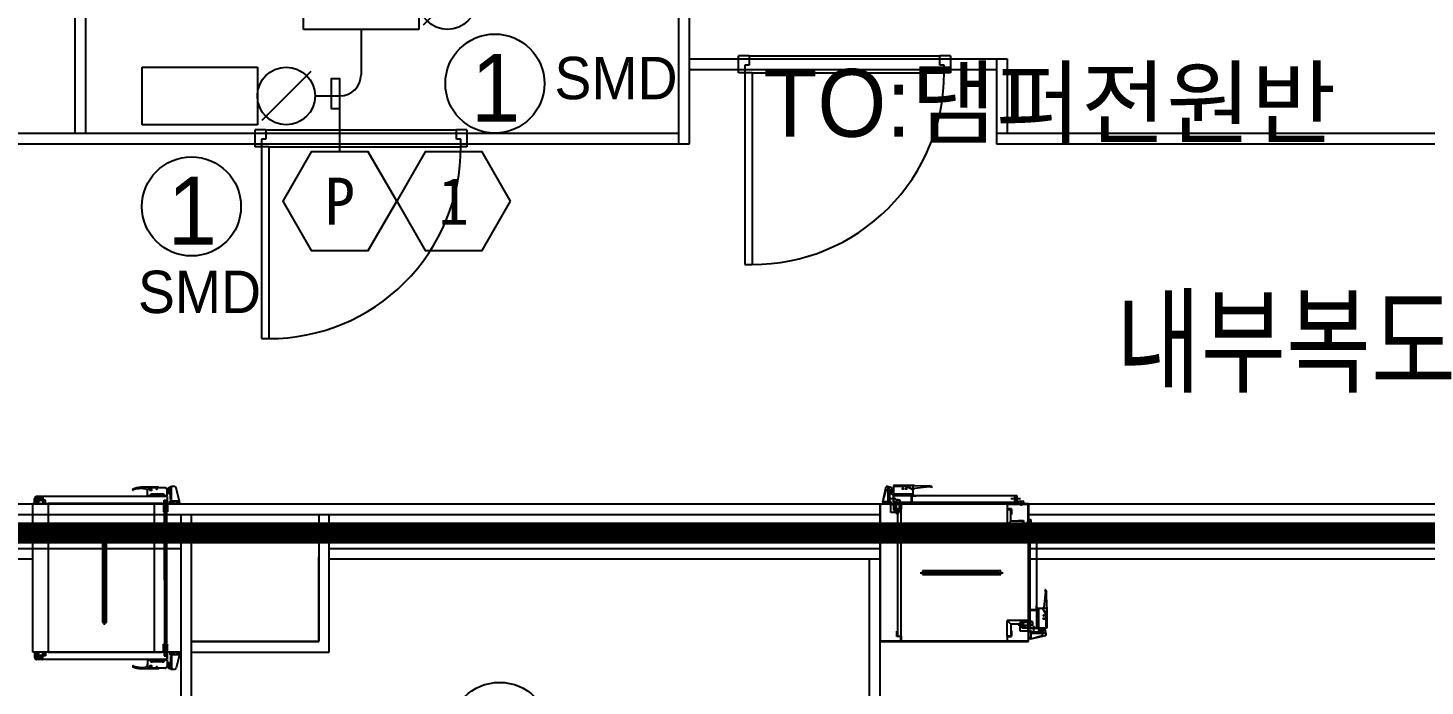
# Model space of a CAD drawing. Header units: millimetres. Extents: x 118559 to 211622, y 1329 to 63037.
# Drawn here: x 146057 to 152653, y 43634 to 46740 of the extents above; entities that cross this region are included whole.
import ezdxf
from ezdxf.enums import TextEntityAlignment as Align

# ---------------------------------------------------------------- set-up
doc = ezdxf.new("R2010")
doc.units = ezdxf.units.MM
doc.header["$LTSCALE"] = 120
doc.linetypes.add('HIDDENX2', pattern=[0.75, 0.5, -0.25])
for name, color, linetype in [('1구역', 41, 'Continuous'), ('ARCH', 9, 'Continuous'), ('DAMPER', 2, 'Continuous'), ('fire', 2, 'Continuous'), ('fire-l', 4, 'Continuous'), ('smd-f', 2, 'Continuous')]:
    doc.layers.add(name, color=color, linetype=linetype)
doc.styles.add('GHD', font='')
doc.styles.add('ghs', font='')
doc.styles.add('TT', font='')
doc.styles.add('돋움', font='')
doc.styles.get('GHD').set_extended_font_data('Dotum')
doc.styles.get('ghs').set_extended_font_data('Dotum')
doc.styles.get('TT').set_extended_font_data('Dotum')
doc.styles.get('돋움').set_extended_font_data('DotumChe')

# ---------------------------------------------------------------- blocks, each defined once
blk = doc.blocks.new('e-22-1')
at = {"layer": 'DAMPER'}
blk.add_line((-5, 1), (-1, 1), dxfattribs=at)
at = {"layer": 'fire'}
for p, q in [((-5, -1), (-5, 1)), ((-1, 1), (-1, -1)), ((0.85, 0.85), (-0.85, -0.85)), ((-1, -1), (-5, -1))]:
    blk.add_line(p, q, dxfattribs=at)
blk.add_circle((0, 0), 1, dxfattribs=at)

msp = doc.modelspace()

# ---------------------------------------------------------------- linework, layer by layer
at = {"layer": '1구역', "color": 1, "linetype": 'HIDDENX2', "ltscale": 7, "const_width": 100, "elevation": 0}
msp.add_lwpolyline([(140420.1, 51924.1), (140420.1, 46196.6), (140420.1, 44357), (157380.1, 44357), (157380.1, 42084.2), (160991.4, 42084.2), (160991.4, 52274.1), (140420.1, 52274.1)], close=True, dxfattribs=at)
at = {"layer": '1구역', "color": 2, "linetype": 'HIDDENX2', "ltscale": 7, "const_width": 100, "elevation": 0}
msp.add_lwpolyline([(142627.6, 44357), (142627.6, 35920.8), (153905.1, 35920.8), (153905.1, 44357)], close=True, dxfattribs=at)
at = {"layer": 'ARCH', "color": 9}
for p, q in [((146280.1, 46244.2, 0), (146280.1, 49794.2, 0)), ((146330.1, 46244.2, 0), (146330.1, 49794.2, 0)), ((149130.1, 46194.2, 0), (149130.1, 49794.2, 0)), ((149180.1, 46194.2, 0), (149180.1, 49794.2, 0)), ((149180.1, 46594.2, 0), (150680.1, 46594.2, 0)), ((149412.4, 46529.2, 0), (149412.4, 46609.2, 0)), ((149462.3, 46609.2, 0), (149412.4, 46609.2, 0)), ((149412.4, 46544.2, 0), (149412.4, 46594.2, 0)), ((149412.4, 46544.2, 0), (149412.4, 46594.2, 0)), ((149462.3, 46609.2, 0), (149462.3, 46565.1, 0)), ((149462.3, 46609.2, 0), (150362.6, 46609.2, 0)), ((150362.6, 46565.1, 0), (150362.6, 46609.2, 0)), ((150412.4, 46609.2, 0), (150362.6, 46609.2, 0)), ((150412.4, 46609.2, 0), (150412.4, 46529.2, 0)), ((150412.4, 46594.2, 0), (150412.4, 46544.2, 0)), ((150630.1, 46594.2, 0), (150630.1, 46194.2, 0)), ((150680.1, 46594.2, 0), (150680.1, 46244.2, 0)), ((149180.1, 46544.2, 0), (150630.1, 46544.2, 0)), ((149441.8, 46529.2, 0), (149412.4, 46529.2, 0)), ((149441.8, 46565.1, 0), (149441.8, 46529.2, 0)), ((149462.3, 46565.1, 0), (149441.8, 46565.1, 0)), ((149441.8, 46529.2, 0), (149441.8, 45624, 0)), ((149477, 46529.2, 0), (149441.8, 46529.2, 0)), ((149477, 46529.2, 0), (149477, 45624, 0)), ((149477, 46529.2, 0), (150383.1, 46529.2, 0)), ((150383.1, 46565.1, 0), (150362.6, 46565.1, 0)), ((150383.1, 46565.1, 0), (150362.6, 46565.1, 0)), ((150383.1, 46529.2, 0), (150383.1, 46565.1, 0)), ((150412.4, 46529.2, 0), (150383.1, 46529.2, 0)), ((140680.1, 46244.2, 0), (149130.1, 46244.2, 0)), ((147130.1, 46179.2, 0), (147130.1, 46259.2, 0)), ((147179.9, 46259.2, 0), (147130.1, 46259.2, 0)), ((147130.1, 46194.2, 0), (147130.1, 46244.2, 0)), ((147130.1, 46194.2, 0), (147130.1, 46244.2, 0)), ((147179.9, 46259.2, 0), (147179.9, 46215.1, 0)), ((147179.9, 46259.2, 0), (148080.2, 46259.2, 0)), ((148080.2, 46215.1, 0), (148080.2, 46259.2, 0)), ((148130.1, 46259.2, 0), (148080.2, 46259.2, 0)), ((148130.1, 46259.2, 0), (148130.1, 46179.2, 0)), ((148130.1, 46244.2, 0), (148130.1, 46194.2, 0)), ((150630.1, 46244.2, 0), (156930.1, 46244.2, 0)), ((140680.1, 46194.2, 0), (149180.1, 46194.2, 0)), ((147159.4, 46179.2, 0), (147130.1, 46179.2, 0)), ((147159.4, 46215.1, 0), (147159.4, 46179.2, 0)), ((147179.9, 46215.1, 0), (147159.4, 46215.1, 0)), ((147159.4, 46179.2, 0), (147159.4, 45274, 0)), ((147194.7, 46179.2, 0), (147159.4, 46179.2, 0)), ((147194.7, 46179.2, 0), (147194.7, 45274, 0)), ((147194.7, 46179.2, 0), (148100.7, 46179.2, 0)), ((148100.7, 46215.1, 0), (148080.2, 46215.1, 0)), ((148100.7, 46215.1, 0), (148080.2, 46215.1, 0)), ((148100.7, 46179.2, 0), (148100.7, 46215.1, 0)), ((148130.1, 46179.2, 0), (148100.7, 46179.2, 0)), ((150630.1, 46194.2, 0), (156980.1, 46194.2, 0)), ((149441.8, 45624, 0), (149477, 45624, 0)), ((147159.4, 45274, 0), (147194.7, 45274, 0)), ((146097.9, 44521.1, 0), (146097.9, 44529.6, 0)), ((146123.4, 44528.7, 0), (146097.9, 44528.7, 0)), ((146112, 44512.6, 0), (146112, 44525.8, 0)), ((146112, 44524.9, 0), (146112, 44514.5, 0)), ((146112, 44513.6, 0), (146112, 44524, 0)), ((146112, 44524, 0), (146116.8, 44524, 0)), ((146116.8, 44514.5, 0), (146116.8, 44524, 0)), ((146118.6, 44521.6, 0), (146116.8, 44524, 0)), ((146118.6, 44506.9, 0), (146118.6, 44531.1, 0)), ((146126.2, 44512.6, 0), (146126.2, 44525.8, 0)), ((146714, 44529.1, 0), (146127.2, 44529.1, 0)), ((146127.2, 44529.1, 0), (146127.2, 44496.1, 0)), ((146552.4, 44562.3, 0), (146552.5, 44562.8, 0)), ((146558.6, 44561.9, 0), (146553.4, 44561.2, 0)), ((146573.6, 44564.9, 0), (146558.6, 44561.9, 0)), ((146673.4, 44572.6, 0), (146590.5, 44572.6, 0)), ((146622.4, 44532, 0), (146622.4, 44560.3, 0)), ((146714, 44532, 0), (146622.4, 44532, 0)), ((146704.5, 44569.7, 0), (146631.9, 44569.7, 0)), ((146643.2, 44560.3, 0), (146631.9, 44560.3, 0)), ((146637.5, 44565.9, 0), (146637.5, 44554.6, 0)), ((146691.3, 44540.5, 0), (146645.1, 44540.5, 0)), ((146647.9, 44538.6, 0), (146646, 44540.5, 0)), ((146651.7, 44538.6, 0), (146647.9, 44538.6, 0)), ((146647.9, 44532, 0), (146647.9, 44538.6, 0)), ((146649.8, 44529.5, 0), (146649.8, 44542.5, 0)), ((146651.7, 44538.6, 0), (146653.6, 44540.5, 0)), ((146651.7, 44532, 0), (146651.7, 44538.6, 0)), ((146669.6, 44565, 0), (146662.1, 44565, 0)), ((146665.9, 44568.8, 0), (146665.9, 44561.2, 0)), ((146681.9, 44538.6, 0), (146680, 44540.5, 0)), ((146685.7, 44538.6, 0), (146681.9, 44538.6, 0)), ((146681.9, 44532, 0), (146681.9, 44538.6, 0)), ((146683.8, 44529.5, 0), (146683.8, 44542.5, 0)), ((146685.7, 44538.6, 0), (146687.6, 44540.5, 0)), ((146685.7, 44532, 0), (146685.7, 44538.6, 0)), ((146714, 44532, 0), (146714, 44560.3, 0)), ((146714, 44556.8, 0), (146725.3, 44556.8, 0)), ((146714, 44542.6, 0), (146714, 44542.6, 0)), ((146714, 44529.1, 0), (146714, 44496.1, 0)), ((146731.7, 44575.2, 0), (146720.6, 44567.9, 0)), ((146733.8, 44559.3, 0), (146723.4, 44559.3, 0)), ((146725.3, 44556.8, 0), (146725.3, 44553, 0)), ((146730, 44515, 0), (146730, 44559.3, 0)), ((146733.8, 44575.3, 0), (146732.2, 44575.3, 0)), ((146734.8, 44506.5, 0), (146734.8, 44575.4, 0)), ((146750.3, 44575.4, 0), (146734.8, 44575.4, 0)), ((146734.8, 44560.3, 0), (146734.8, 44574.4, 0)), ((146773.4, 44506.7, 0), (146757.1, 44568.5, 0)), ((150093.1, 44504.2, 0), (150109.1, 44576.2, 0)), ((150093.1, 44504.2, 0), (150109.1, 44559.2, 0)), ((150119.1, 44576.2, 0), (150109.1, 44576.2, 0)), ((150119.1, 44559.2, 0), (150109.1, 44559.2, 0)), ((150119.1, 44504.2, 0), (150119.1, 44576.2, 0)), ((150119.1, 44575.2, 0), (150127.1, 44575.2, 0)), ((150119.1, 44504.2, 0), (150119.1, 44559.2, 0)), ((150119.1, 44558.2, 0), (150127.1, 44558.2, 0)), ((150119.1, 44543.2, 0), (150127.1, 44543.2, 0)), ((150121.1, 44575.2, 0), (150121.1, 44560.2, 0)), ((150121.1, 44558.2, 0), (150121.1, 44543.2, 0)), ((150124.1, 44560.2, 0), (150132.1, 44560.2, 0)), ((150125.1, 44560.2, 0), (150125.1, 44504.2, 0)), ((150125.1, 44543.2, 0), (150125.1, 44504.2, 0)), ((150127.1, 44575.2, 0), (150134.9, 44571.3, 0)), ((150127.1, 44560.2, 0), (150134.9, 44564.1, 0)), ((150127.1, 44558.2, 0), (150134.9, 44554.3, 0)), ((150127.1, 44556.9, 0), (150143.1, 44556.9, 0)), ((150127.1, 44543.2, 0), (150134.9, 44547.1, 0)), ((150140.1, 44538.9, 0), (150143.1, 44538.9, 0)), ((150143.1, 44580.9, 0), (150143.1, 44532.9, 0)), ((150237.1, 44580.9, 0), (150143.1, 44580.9, 0)), ((150242.1, 44580.9, 0), (150143.1, 44580.9, 0)), ((150143.1, 44575.6, 0), (150148.1, 44577.9, 0)), ((150143.1, 44541.9, 0), (150237.1, 44541.9, 0)), ((150143.1, 44532.9, 0), (150237.1, 44532.9, 0)), ((150143.1, 44500.9, 0), (150143.1, 44532.9, 0)), ((150143.1, 44532.9, 0), (150717.1, 44532.9, 0)), ((150144.3, 44531.7, 0), (150144.3, 44502.1, 0)), ((150715.9, 44531.7, 0), (150144.3, 44531.7, 0)), ((150148.1, 44577.9, 0), (150205.1, 44577.9, 0)), ((150205.1, 44577.9, 0), (150237.1, 44560.9, 0)), ((150228.9, 44531.7, 0), (150248.9, 44531.7, 0)), ((150228.9, 44502.1, 0), (150228.9, 44531.7, 0)), ((150230.1, 44530.5, 0), (150230.1, 44500.9, 0)), ((150248.9, 44530.5, 0), (150230.1, 44530.5, 0)), ((150237.1, 44532.9, 0), (150237.1, 44580.9, 0)), ((150242.1, 44565.9, 0), (150237.1, 44560.9, 0)), ((150242.1, 44580.9, 0), (150314.1, 44578.9, 0)), ((150314.1, 44574.9, 0), (150242.1, 44565.9, 0)), ((150248.9, 44531.7, 0), (150248.9, 44530.5, 0)), ((150324.1, 44573.9, 0), (150314.1, 44578.9, 0)), ((150324.1, 44570.9, 0), (150314.1, 44574.9, 0)), ((150324.1, 44573.9, 0), (150324.1, 44570.9, 0)), ((150715.9, 44502.1, 0), (150715.9, 44531.7, 0)), ((150717.1, 44532.9, 0), (150717.1, 44500.9, 0)), ((150717.1, 44532.2, 0), (150717.1, 44506.2, 0)), ((150728.1, 44532.2, 0), (150717.1, 44532.2, 0)), ((150717.1, 44532.2, 0), (150717.1, 44506.2, 0)), ((150728.1, 44532.2, 0), (150717.1, 44532.2, 0)), ((150728.1, 44506.2, 0), (150728.1, 44532.2, 0)), ((142690.1, 44494.2, 0), (157830.1, 44494.2, 0)), ((146780.1, 44494.2, 0), (146080.1, 44494.2, 0)), ((146080.1, 43794.2, 0), (146080.1, 44494.2, 0)), ((146096, 44519.2, 0), (146087.5, 44519.2, 0)), ((146088.4, 44502.2, 0), (146088.4, 44519.2, 0)), ((146088.4, 44498.5, 0), (146088.4, 44502.2, 0)), ((146104.5, 44505.1, 0), (146091.3, 44505.1, 0)), ((146104.5, 44495.6, 0), (146091.3, 44495.6, 0)), ((146093.2, 44505.1, 0), (146093.2, 44500.4, 0)), ((146102.6, 44500.4, 0), (146093.2, 44500.4, 0)), ((146095.5, 44498.5, 0), (146093.2, 44500.4, 0)), ((146100.2, 44498.5, 0), (146095.5, 44498.5, 0)), ((146095.5, 44498.5, 0), (146095.5, 44495.6, 0)), ((146098.8, 44519.2, 0), (146096.9, 44519.2, 0)), ((146097.9, 44520.2, 0), (146097.9, 44518.3, 0)), ((146097.9, 44517.3, 0), (146097.9, 44508.9, 0)), ((146123.4, 44509.8, 0), (146097.9, 44509.8, 0)), ((146097.9, 44506.1, 0), (146097.9, 44494.5, 0)), ((146099.8, 44519.2, 0), (146108.3, 44519.2, 0)), ((146100.2, 44498.5, 0), (146102.6, 44500.4, 0)), ((146100.2, 44498.5, 0), (146100.2, 44495.6, 0)), ((146102.6, 44505.1, 0), (146102.6, 44500.4, 0)), ((146107.3, 44519.2, 0), (146107.3, 44509.9, 0)), ((146107.3, 44509.9, 0), (146107.3, 44502.2, 0)), ((146107.3, 44498.5, 0), (146107.3, 44502.2, 0)), ((146111.1, 44519.2, 0), (146126.2, 44519.2, 0)), ((146112, 44514.5, 0), (146116.8, 44514.5, 0)), ((146118.6, 44516.9, 0), (146116.8, 44514.5, 0)), ((146118.6, 44521.6, 0), (146126.2, 44521.6, 0)), ((146118.6, 44516.9, 0), (146118.6, 44521.6, 0)), ((146118.6, 44516.9, 0), (146126.2, 44516.9, 0)), ((146128.4, 44496.1, 0), (146127.2, 44496.1, 0)), ((146140.3, 44511, 0), (146127.3, 44511, 0)), ((146128.4, 44494.8, 0), (146128.4, 44509.4, 0)), ((146128.4, 44509.4, 0), (146139, 44509.4, 0)), ((146128.7, 44502.1, 0), (146128.4, 44501.8, 0)), ((146128.7, 44502.1, 0), (146128.4, 44502.1, 0)), ((146139, 44494.8, 0), (146128.4, 44494.8, 0)), ((146128.9, 44498.3, 0), (146128.7, 44497.7, 0)), ((146129.4, 44498, 0), (146128.7, 44497.7, 0)), ((146129.4, 44498, 0), (146128.9, 44498.3, 0)), ((146130, 44495, 0), (146129.4, 44495.1, 0)), ((146129.4, 44495.1, 0), (146129.5, 44494.8, 0)), ((146130, 44495, 0), (146129.8, 44494.8, 0)), ((146131.2, 44505.1, 0), (146131, 44504.5, 0)), ((146131.7, 44504.8, 0), (146131, 44504.5, 0)), ((146131.7, 44504.8, 0), (146131.2, 44505.1, 0)), ((146131.5, 44509.4, 0), (146131.4, 44509.3, 0)), ((146131.4, 44509.4, 0), (146131.4, 44509.3, 0)), ((146132.5, 44499.4, 0), (146132.6, 44498.5, 0)), ((146133.4, 44499.3, 0), (146132.5, 44499.4, 0)), ((146133.4, 44499.3, 0), (146132.6, 44498.5, 0)), ((146134.2, 44508.6, 0), (146133.6, 44508.7, 0)), ((146133.6, 44508.7, 0), (146133.7, 44508.1, 0)), ((146134.2, 44508.6, 0), (146133.7, 44508.1, 0)), ((146135.5, 44501.5, 0), (146134.9, 44501.6, 0)), ((146134.9, 44501.6, 0), (146135, 44501, 0)), ((146135.5, 44501.5, 0), (146135, 44501, 0)), ((146136.9, 44501.3, 0), (146136.7, 44500.7, 0)), ((146137.3, 44501, 0), (146136.7, 44500.7, 0)), ((146137.3, 44501, 0), (146136.9, 44501.3, 0)), ((146139, 44509.4, 0), (146139, 44494.8, 0)), ((146139, 44507.7, 0), (146139, 44507.6, 0)), ((146139, 44507.6, 0), (146139, 44507.6, 0)), ((146140.3, 44496.2, 0), (146140.3, 44511, 0)), ((146690.5, 44496.1, 0), (146153, 44496.1, 0)), ((146155.1, 43794.2, 0), (146155.1, 44494.2, 0)), ((146655.1, 43794.2, 0), (146655.1, 44494.2, 0)), ((146712.1, 44494.2, 0), (146693.3, 44494.2, 0)), ((146712.1, 44494.2, 0), (146693.3, 44494.2, 0)), ((146716.4, 44456.5, 0), (146697.5, 44494.2, 0)), ((146716.4, 44494.2, 0), (146697.5, 44456.5, 0)), ((146697.5, 44494.2, 0), (146697.5, 44456.5, 0)), ((146716.4, 44456.5, 0), (146697.5, 44456.5, 0)), ((146700.9, 44496.2, 0), (146700.9, 44511, 0)), ((146700.9, 44511, 0), (146714, 44511, 0)), ((146702, 44507.7, 0), (146702.1, 44507.6, 0)), ((146702, 44507.6, 0), (146702.1, 44507.6, 0)), ((146702.2, 44509.4, 0), (146702.2, 44494.8, 0)), ((146712.8, 44509.4, 0), (146702.2, 44509.4, 0)), ((146702.2, 44494.8, 0), (146712.8, 44494.8, 0)), ((146702.2, 44456.5, 0), (146702.2, 43832, 0)), ((146702.2, 44133.9, 0), (146702.2, 44456.5, 0)), ((146703.7, 44501, 0), (146704.2, 44501.3, 0)), ((146703.7, 44501, 0), (146704.4, 44500.7, 0)), ((146704.2, 44501.3, 0), (146704.4, 44500.7, 0)), ((146705.6, 44501.5, 0), (146706.1, 44501.6, 0)), ((146705.6, 44501.5, 0), (146706, 44501, 0)), ((146706.1, 44501.6, 0), (146706, 44501, 0)), ((146706.9, 44508.6, 0), (146707.4, 44508.7, 0)), ((146706.9, 44508.6, 0), (146707.3, 44508.1, 0)), ((146707, 44454.2, 0), (146707, 44497.7, 0)), ((146707.4, 44508.7, 0), (146707.3, 44508.1, 0)), ((146707.7, 44499.3, 0), (146708.5, 44499.4, 0)), ((146707.7, 44499.3, 0), (146708.4, 44498.5, 0)), ((146708.5, 44499.4, 0), (146708.4, 44498.5, 0)), ((146709.3, 44504.8, 0), (146709.8, 44505.1, 0)), ((146709.3, 44504.8, 0), (146710, 44504.5, 0)), ((146709.5, 44509.4, 0), (146709.6, 44509.3, 0)), ((146709.7, 44509.4, 0), (146709.6, 44509.3, 0)), ((146709.8, 44505.1, 0), (146710, 44504.5, 0)), ((146711, 44495, 0), (146711.6, 44495.1, 0)), ((146711, 44495, 0), (146711.2, 44494.8, 0)), ((146711.6, 44495.1, 0), (146711.5, 44494.8, 0)), ((146711.6, 44498, 0), (146712.1, 44498.3, 0)), ((146711.6, 44498, 0), (146712.3, 44497.7, 0)), ((146711.8, 44456.5, 0), (146711.8, 43832, 0)), ((146711.8, 44133.9, 0), (146711.8, 44456.5, 0)), ((146712.1, 44498.3, 0), (146712.3, 44497.7, 0)), ((146712.3, 44502.1, 0), (146712.6, 44501.8, 0)), ((146712.3, 44502.1, 0), (146712.6, 44502.1, 0)), ((146712.8, 44494.8, 0), (146712.8, 44509.4, 0)), ((146712.8, 44496.1, 0), (146714, 44496.1, 0)), ((146716.4, 44494.2, 0), (146716.4, 44456.5, 0)), ((146773.4, 44506.5, 0), (146727.2, 44506.5, 0)), ((146727.2, 44495.3, 0), (146727.2, 44506.5, 0)), ((146773.4, 44495.3, 0), (146727.2, 44495.3, 0)), ((146734.8, 44515, 0), (146730, 44515, 0)), ((146734.7, 44503.5, 0), (146731.9, 44506.4, 0)), ((146738.5, 44503.5, 0), (146734.7, 44503.5, 0)), ((146734.7, 44495.3, 0), (146734.7, 44503.5, 0)), ((146736.6, 44492.3, 0), (146736.6, 44509.4, 0)), ((146738.5, 44503.5, 0), (146741.4, 44506.4, 0)), ((146738.5, 44495.3, 0), (146738.5, 44503.5, 0)), ((146746.1, 44495.3, 0), (146746.1, 44506.5, 0)), ((146762.1, 44503.7, 0), (146759.3, 44506.5, 0)), ((146765.9, 44503.7, 0), (146762.1, 44503.7, 0)), ((146762.1, 44495.3, 0), (146762.1, 44503.7, 0)), ((146764, 44491.9, 0), (146764, 44509.4, 0)), ((146765.9, 44503.7, 0), (146768.7, 44506.5, 0)), ((146765.9, 44495.3, 0), (146765.9, 44503.7, 0)), ((146773.4, 44495.3, 0), (146773.4, 44506.4, 0)), ((150080.1, 43844.2, 0), (150080.1, 44494.2, 0)), ((150080.1, 44494.2, 0), (150180.1, 44494.2, 0)), ((150178.9, 44493, 0), (150081.3, 44493, 0)), ((150081.3, 44493, 0), (150081.3, 43845.4, 0)), ((150093.1, 44504.2, 0), (150093.1, 44494.2, 0)), ((150128.1, 44504.2, 0), (150093.1, 44504.2, 0)), ((150093.1, 44494.2, 0), (150128.1, 44494.2, 0)), ((150098.1, 44504.2, 0), (150098.1, 44494.2, 0)), ((150133.1, 44504.2, 0), (150098.1, 44504.2, 0)), ((150098.1, 44504.2, 0), (150124.1, 44504.2, 0)), ((150098.1, 44504.2, 0), (150124.1, 44504.2, 0)), ((150098.1, 44494.2, 0), (150133.1, 44494.2, 0)), ((150124.4, 44519.2, 0), (150154.5, 44519.2, 0)), ((150128.1, 44494.2, 0), (150128.1, 44504.2, 0)), ((150130.6, 44453, 0), (150130.6, 44493, 0)), ((150130.6, 44493, 0), (150170.6, 44493, 0)), ((150133.1, 44494.2, 0), (150133.1, 44504.2, 0)), ((150158.1, 44500.9, 0), (150143.1, 44500.9, 0)), ((150143.1, 44500.9, 0), (150143.1, 44463.9, 0)), ((150143.1, 44463.9, 0), (150158.1, 44463.9, 0)), ((150144.3, 44502.1, 0), (150715.9, 44502.1, 0)), ((150145.1, 44508.1, 0), (150145.1, 44496.2, 0)), ((150146.1, 44471.5, 0), (150146.1, 44477.5, 0)), ((150155.1, 44477.5, 0), (150155.1, 44471.5, 0)), ((150156.9, 44514.6, 0), (150156.9, 44500.9, 0)), ((150156.9, 44514.6, 0), (150164.9, 44514.6, 0)), ((150158.1, 44513.4, 0), (150174.3, 44513.4, 0)), ((150158.1, 44512.2, 0), (150158.1, 44513.4, 0)), ((150164.9, 44513.4, 0), (150158.1, 44513.4, 0)), ((150158.1, 44513.4, 0), (150158.1, 44500.9, 0)), ((150173.1, 44512.2, 0), (150158.1, 44512.2, 0)), ((150158.1, 44463.9, 0), (150158.1, 44500.9, 0)), ((150158.9, 44445.4, 0), (150158.9, 44470.4, 0)), ((150158.9, 44470.4, 0), (150178.9, 44470.4, 0)), ((150180.1, 44469.2, 0), (150160.1, 44469.2, 0)), ((150160.1, 44469.2, 0), (150160.1, 44445.4, 0)), ((150162.1, 44469.2, 0), (150162.1, 43869.2, 0)), ((150180.1, 44469.2, 0), (150162.1, 44469.2, 0)), ((150164.9, 44514.6, 0), (150164.9, 44513.4, 0)), ((150170.6, 44493, 0), (150170.6, 44453, 0)), ((150173.1, 44500.9, 0), (150173.1, 44512.2, 0)), ((150230.1, 44500.9, 0), (150173.1, 44500.9, 0)), ((150174.3, 44513.4, 0), (150174.3, 44502.1, 0)), ((150174.3, 44502.1, 0), (150228.9, 44502.1, 0)), ((150178.9, 44470.4, 0), (150178.9, 44493, 0)), ((150180.1, 44494.2, 0), (150180.1, 44469.2, 0)), ((150180.1, 43869.2, 0), (150180.1, 44469.2, 0)), ((150680.1, 44494.2, 0), (150680.1, 44469.2, 0)), ((150781.3, 44494.2, 0), (150680.1, 44494.2, 0)), ((150680.1, 44469.2, 0), (150698.1, 44469.2, 0)), ((150680.1, 44469.2, 0), (150700.1, 44469.2, 0)), ((150680.1, 44468.2, 0), (150680.1, 44394.2, 0)), ((150680.1, 44468.2, 0), (150698.1, 44468.2, 0)), ((150681.3, 44493, 0), (150780.1, 44493, 0)), ((150681.3, 44470.4, 0), (150681.3, 44493, 0)), ((150701.3, 44470.4, 0), (150681.3, 44470.4, 0)), ((150697.1, 44519.2, 0), (150743.5, 44519.2, 0)), ((150698.1, 44412.2, 0), (150698.1, 44468.2, 0)), ((150700.1, 44469.2, 0), (150700.1, 44444.2, 0)), ((150701.3, 44444.2, 0), (150701.3, 44470.4, 0)), ((150715.3, 44519.2, 0), (150722, 44519.2, 0)), ((150717.1, 44506.2, 0), (150728.1, 44506.2, 0)), ((150718.1, 44494.2, 0), (150718.1, 44506.2, 0)), ((150718.1, 44494.2, 0), (150727.1, 44494.2, 0)), ((150727.1, 44494.2, 0), (150727.1, 44506.2, 0)), ((150733.5, 44504.2, 0), (150727.1, 44504.2, 0)), ((150734.1, 44495.2, 0), (150727.1, 44495.2, 0)), ((150734.1, 44505.2, 0), (150734.1, 44494.2, 0)), ((150759.6, 44505.2, 0), (150734.1, 44505.2, 0)), ((150734.1, 44494.2, 0), (150759.6, 44494.2, 0)), ((150734.1, 44494.2, 0), (150759.6, 44494.2, 0)), ((150747.1, 44510.1, 0), (150747.1, 44485.4, 0)), ((150759.6, 44494.2, 0), (150759.6, 44505.2, 0)), ((150759.6, 44494.2, 0), (150759.6, 44505.2, 0)), ((150780.1, 44493, 0), (150780.1, 43845.4, 0)), ((150780.1, 44371.4, 0), (150780.1, 44493, 0)), ((150781.3, 43844.2, 0), (150781.3, 44494.2, 0)), ((150781.3, 44494.2, 0), (150781.3, 44370.2, 0)), ((150781.3, 44481.2, 0), (150781.3, 44392.2, 0)), ((150781.3, 44481.2, 0), (150781.3, 44392.2, 0)), ((150781.3, 44481.2, 0), (150781.3, 44392.2, 0)), ((142740.1, 44444.2, 0), (150080.1, 44444.2, 0)), ((146780.1, 43794.2, 0), (146780.1, 44444.2, 0)), ((146830.1, 44444.2, 0), (147430.1, 44444.2, 0)), ((146830.1, 43844.2, 0), (146830.1, 44444.2, 0)), ((146830.1, 44444.2, 0), (147430.1, 44444.2, 0)), ((146830.1, 43844.2, 0), (146830.1, 44444.2, 0)), ((147430.1, 44444.2, 0), (147430.1, 43844.2, 0)), ((147430.1, 44444.2, 0), (147430.1, 43844.2, 0)), ((147480.1, 43794.2, 0), (147480.1, 44444.2, 0)), ((150170.6, 44453, 0), (150130.6, 44453, 0)), ((150153.9, 44450.4, 0), (150169.3, 44450.4, 0)), ((150160.1, 44445.4, 0), (150158.9, 44445.4, 0)), ((150680.1, 44394.2, 0), (150698.1, 44412.2, 0)), ((150755.3, 44394.2, 0), (150680.1, 44394.2, 0)), ((150755.3, 44412.2, 0), (150698.1, 44412.2, 0)), ((150700.1, 44444.2, 0), (150701.3, 44444.2, 0)), ((150732.5, 44415.4, 0), (150757.5, 44415.4, 0)), ((150732.5, 44414.2, 0), (150732.5, 44415.4, 0)), ((150756.3, 44414.2, 0), (150732.5, 44414.2, 0)), ((150755.3, 44394.2, 0), (150755.3, 44412.2, 0)), ((150756.3, 44394.2, 0), (150756.3, 44414.2, 0)), ((150781.3, 44394.2, 0), (150756.3, 44394.2, 0)), ((150757.5, 44415.4, 0), (150757.5, 44395.4, 0)), ((150757.5, 44395.4, 0), (150780.1, 44395.4, 0)), ((150797.1, 44407.2, 0), (150772.4, 44407.2, 0)), ((150781.3, 44444.2, 0), (157830.1, 44444.2, 0)), ((150781.3, 44422.2, 0), (150781.3, 44387.2, 0)), ((150781.3, 44422.2, 0), (150781.3, 44387.2, 0)), ((150781.3, 44422.2, 0), (150781.3, 44387.2, 0)), ((150781.3, 44394.2, 0), (150781.3, 44419.7, 0)), ((150781.3, 44419.7, 0), (150792.3, 44419.7, 0)), ((150781.3, 44394.2, 0), (150781.3, 44419.7, 0)), ((150781.3, 44419.7, 0), (150792.3, 44419.7, 0)), ((150792.3, 44394.2, 0), (150781.3, 44394.2, 0)), ((150782.3, 44394.2, 0), (150782.3, 44387.2, 0)), ((150791.3, 44393.6, 0), (150791.3, 44387.2, 0)), ((150792.3, 44419.7, 0), (150792.3, 44394.2, 0)), ((150806.3, 44357.2, 0), (150806.3, 44403.6, 0)), ((146409.1, 44354.1, 0), (146409.1, 43934.4, 0)), ((146427.6, 44354.1, 0), (146409.1, 44354.1, 0)), ((146427.6, 44341.2, 0), (146409.1, 44341.2, 0)), ((146412.4, 44337.9, 0), (146412.4, 43950.5, 0)), ((146424.4, 44337.9, 0), (146412.4, 44337.9, 0)), ((146418.4, 43923.8, 0), (146418.4, 44364.6, 0)), ((146424.4, 43950.5, 0), (146424.4, 44337.9, 0)), ((146427.6, 43934.4, 0), (146427.6, 44354.1, 0)), ((150780.1, 44370.2, 0), (150780.1, 44349.7, 0)), ((150781.3, 44387.2, 0), (150793.3, 44387.2, 0)), ((150781.3, 44378.2, 0), (150781.3, 44387.2, 0)), ((150781.3, 44378.2, 0), (150793.3, 44378.2, 0)), ((150820, 44377.2, 0), (150788, 44377.2, 0)), ((150789.2, 43908.4, 0), (150789.2, 44376, 0)), ((150789.2, 44376, 0), (150818.8, 44376, 0)), ((150793.3, 44377.2, 0), (150793.3, 44388.2, 0)), ((150793.3, 44388.2, 0), (150819.3, 44388.2, 0)), ((150819.3, 44377.2, 0), (150793.3, 44377.2, 0)), ((150819.3, 44377.2, 0), (150793.3, 44377.2, 0)), ((150806.3, 44375.4, 0), (150806.3, 44382.2, 0)), ((150818.8, 44376, 0), (150818.8, 43908.4, 0)), ((150819.3, 44388.2, 0), (150819.3, 44377.2, 0)), ((150819.3, 44388.2, 0), (150819.3, 44377.2, 0)), ((150820, 43907.2, 0), (150820, 44377.2, 0)), ((142740.1, 44284.2, 0), (146780.1, 44284.2, 0)), ((147480.1, 44284.2, 0), (150080.1, 44284.2, 0)), ((150080.1, 37994.2, 0), (150080.1, 44294.2, 0)), ((150781.3, 44284.2, 0), (156680.1, 44284.2, 0)), ((142740.1, 44234.2, 0), (146080.1, 44234.2, 0)), ((146780.1, 37944.2, 0), (146780.1, 44244.2, 0)), ((146780.1, 43794.2, 0), (146780.1, 44194.2, 0)), ((146830.1, 43794.2, 0), (146830.1, 44244.2, 0)), ((146830.1, 37994.2, 0), (146830.1, 44194.2, 0)), ((147430.1, 43844.2, 0), (147430.1, 44244.2, 0)), ((147480.1, 44234.2, 0), (150080.1, 44234.2, 0)), ((150030.1, 37994.2, 0), (150030.1, 44234.2, 0)), ((150781.3, 44234.2, 0), (156680.1, 44234.2, 0)), ((150270, 44169.2, 0), (150660.8, 44169.2, 0)), ((150280.5, 44178.5, 0), (150280.5, 44160, 0)), ((150650.2, 44178.5, 0), (150280.5, 44178.5, 0)), ((150280.5, 44160, 0), (150650.2, 44160, 0)), ((150293.4, 44178.5, 0), (150293.4, 44160, 0)), ((150296.7, 44175.2, 0), (150296.7, 44163.2, 0)), ((150634.1, 44175.2, 0), (150296.7, 44175.2, 0)), ((150296.7, 44163.2, 0), (150634.1, 44163.2, 0)), ((150634.1, 44163.2, 0), (150634.1, 44175.2, 0)), ((150637.3, 44160, 0), (150637.3, 44178.5, 0)), ((150650.2, 44160, 0), (150650.2, 44178.5, 0)), ((150862, 44078.2, 0), (150853, 44006.2, 0)), ((150858, 44088.2, 0), (150862, 44078.2, 0)), ((150861, 44088.2, 0), (150858, 44088.2, 0)), ((150861, 44088.2, 0), (150866, 44078.2, 0)), ((150868, 44006.2, 0), (150866, 44078.2, 0)), ((150818.8, 44013, 0), (150817.6, 44013, 0)), ((150817.6, 44013, 0), (150817.6, 43994.2, 0)), ((150818.8, 43993, 0), (150818.8, 44013, 0)), ((150820, 43907.2, 0), (150820, 44001.2, 0)), ((150820, 44001.2, 0), (150868, 44001.2, 0)), ((150829, 43907.2, 0), (150829, 44001.2, 0)), ((150853, 44006.2, 0), (150848, 44001.2, 0)), ((150865, 43969.2, 0), (150848, 44001.2, 0)), ((150868, 44006.2, 0), (150868, 43907.2, 0)), ((150868, 44001.2, 0), (150868, 43907.2, 0)), ((146409.1, 43947.3, 0), (146427.6, 43947.3, 0)), ((146409.1, 43934.4, 0), (146427.6, 43934.4, 0)), ((146412.4, 43950.5, 0), (146424.4, 43950.5, 0)), ((150680.1, 43870.2, 0), (150680.1, 43944.2, 0)), ((150755.3, 43944.2, 0), (150680.1, 43944.2, 0)), ((150680.1, 43944.2, 0), (150698.1, 43926.2, 0)), ((150680.1, 43944.2, 0), (150698.1, 43926.2, 0)), ((150755.3, 43944.2, 0), (150680.1, 43944.2, 0)), ((150680.1, 43870.2, 0), (150680.1, 43944.2, 0)), ((150780.1, 43934.7, 0), (150740.1, 43934.7, 0)), ((150740.1, 43934.7, 0), (150740.1, 43894.7, 0)), ((150755.3, 43944.2, 0), (150755.3, 43926.2, 0)), ((150781.3, 43944.2, 0), (150756.3, 43944.2, 0)), ((150756.3, 43944.2, 0), (150756.3, 43924.2, 0)), ((150757.5, 43923, 0), (150757.5, 43943, 0)), ((150757.5, 43943, 0), (150780.1, 43943, 0)), ((150780.1, 43943, 0), (150780.1, 43845.4, 0)), ((150780.1, 43894.7, 0), (150780.1, 43934.7, 0)), ((150780.1, 43894.7, 0), (150780.1, 43934.7, 0)), ((150781.3, 43844.2, 0), (150781.3, 43944.2, 0)), ((150817.6, 43994.2, 0), (150788, 43994.2, 0)), ((150788, 43994.2, 0), (150788, 43937.2, 0)), ((150788, 43937.2, 0), (150799.3, 43937.2, 0)), ((150789.2, 43938.4, 0), (150789.2, 43993, 0)), ((150789.2, 43993, 0), (150818.8, 43993, 0)), ((150800.5, 43938.4, 0), (150789.2, 43938.4, 0)), ((150799.3, 43937.2, 0), (150799.3, 43922.2, 0)), ((150800.5, 43922.2, 0), (150800.5, 43938.4, 0)), ((150801.7, 43929, 0), (150800.5, 43929, 0)), ((150800.5, 43929, 0), (150800.5, 43922.2, 0)), ((150801.7, 43921, 0), (150801.7, 43929, 0)), ((150865, 43912.2, 0), (150865, 43969.2, 0)), ((150155.7, 43888, 0), (150166.2, 43888, 0)), ((150158.9, 43868, 0), (150158.9, 43893, 0)), ((150160.1, 43893, 0), (150158.9, 43893, 0)), ((150178.9, 43868, 0), (150158.9, 43868, 0)), ((150160.1, 43893, 0), (150160.1, 43869.2, 0)), ((150160.1, 43869.2, 0), (150180.1, 43869.2, 0)), ((150162.1, 43869.2, 0), (150180.1, 43869.2, 0)), ((150178.9, 43845.4, 0), (150178.9, 43868, 0)), ((150180.1, 43844.3, 0), (150180.1, 43869.2, 0)), ((150180.1, 43869.2, 0), (150180.1, 43844.2, 0)), ((150680.1, 43870.2, 0), (150698.1, 43870.2, 0)), ((150698.1, 43869.2, 0), (150680.1, 43869.2, 0)), ((150680.1, 43869.2, 0), (150680.1, 43845.4, 0)), ((150700.1, 43869.2, 0), (150680.1, 43869.2, 0)), ((150681.3, 43868, 0), (150701.3, 43868, 0)), ((150681.3, 43845.4, 0), (150681.3, 43868, 0)), ((150698.1, 43926.2, 0), (150698.1, 43870.2, 0)), ((150755.3, 43926.2, 0), (150698.1, 43926.2, 0)), ((150700.1, 43894.2, 0), (150700.1, 43869.2, 0)), ((150701.3, 43894.2, 0), (150700.1, 43894.2, 0)), ((150701.3, 43868, 0), (150701.3, 43894.2, 0)), ((150756.3, 43924.2, 0), (150732.5, 43924.2, 0)), ((150732.5, 43924.2, 0), (150732.5, 43923, 0)), ((150732.5, 43923, 0), (150757.5, 43923, 0)), ((150740.1, 43894.7, 0), (150780.1, 43894.7, 0)), ((150751, 43907.2, 0), (150751, 43922.2, 0)), ((150751, 43922.2, 0), (150788, 43922.2, 0)), ((150788, 43907.2, 0), (150751, 43907.2, 0)), ((150764.6, 43919.2, 0), (150758.6, 43919.2, 0)), ((150758.6, 43910.2, 0), (150764.6, 43910.2, 0)), ((150781.3, 43897.2, 0), (150791.3, 43897.2, 0)), ((150781.3, 43892.2, 0), (150791.3, 43892.2, 0)), ((150795.1, 43909.2, 0), (150783.3, 43909.2, 0)), ((150788, 43922.2, 0), (150788, 43907.2, 0)), ((150800.5, 43922.2, 0), (150788, 43922.2, 0)), ((150801.7, 43921, 0), (150788, 43921, 0)), ((150788, 43907.2, 0), (150820, 43907.2, 0)), ((150818.8, 43908.4, 0), (150789.2, 43908.4, 0)), ((150791.3, 43897.2, 0), (150791.3, 43862.2, 0)), ((150791.3, 43892.2, 0), (150791.3, 43857.2, 0)), ((150847.3, 43889.2, 0), (150791.3, 43889.2, 0)), ((150830.3, 43889.2, 0), (150791.3, 43889.2, 0)), ((150791.3, 43862.2, 0), (150791.3, 43888.2, 0)), ((150791.3, 43862.2, 0), (150791.3, 43888.2, 0)), ((150791.3, 43883.2, 0), (150863.3, 43883.2, 0)), ((150791.3, 43883.2, 0), (150846.3, 43883.2, 0)), ((150791.3, 43857.2, 0), (150863.3, 43873.2, 0)), ((150791.3, 43857.2, 0), (150846.3, 43873.2, 0)), ((150799.3, 43922.2, 0), (150800.5, 43922.2, 0)), ((150806.3, 43888.5, 0), (150806.3, 43918.7, 0)), ((150868, 43907.2, 0), (150820, 43907.2, 0)), ((150826, 43904.3, 0), (150826, 43907.2, 0)), ((150830.3, 43891.2, 0), (150834.2, 43899, 0)), ((150830.3, 43883.2, 0), (150830.3, 43891.2, 0)), ((150845.3, 43885.2, 0), (150830.3, 43885.2, 0)), ((150845.3, 43891.2, 0), (150841.3, 43899, 0)), ((150844, 43891.2, 0), (150844, 43907.2, 0)), ((150845.3, 43883.2, 0), (150845.3, 43891.2, 0)), ((150846.3, 43883.2, 0), (150846.3, 43873.2, 0)), ((150847.3, 43891.2, 0), (150851.2, 43899, 0)), ((150847.3, 43888.2, 0), (150847.3, 43896.2, 0)), ((150862.3, 43885.2, 0), (150847.3, 43885.2, 0)), ((150862.3, 43891.2, 0), (150858.3, 43899, 0)), ((150862.3, 43883.2, 0), (150862.3, 43891.2, 0)), ((150862.6, 43907.2, 0), (150865, 43912.2, 0)), ((150863.3, 43883.2, 0), (150863.3, 43873.2, 0)), ((146697.5, 43794.2, 0), (146697.5, 43832, 0)), ((146716.4, 43832, 0), (146697.5, 43794.2, 0)), ((146716.4, 43794.2, 0), (146697.5, 43832, 0)), ((146716.4, 43832, 0), (146697.5, 43832, 0)), ((146707, 43834.3, 0), (146707, 43790.7, 0)), ((146716.4, 43794.2, 0), (146716.4, 43832, 0)), ((146830.1, 43844.2, 0), (147430.1, 43844.2, 0)), ((147430.1, 43844.2, 0), (146830.1, 43844.2, 0)), ((147430.1, 43844.2, 0), (146830.1, 43844.2, 0)), ((150080.1, 43844.2, 0), (150180.1, 43844.2, 0)), ((150180.1, 43844.2, 0), (150080.1, 43844.2, 0)), ((150178.9, 43845.4, 0), (150081.3, 43845.4, 0)), ((150081.3, 43845.4, 0), (150178.9, 43845.4, 0)), ((150093.1, 43844.2, 0), (150128.1, 43844.2, 0)), ((150098.1, 43844.2, 0), (150133.1, 43844.2, 0)), ((150780.1, 43845.4, 0), (150180.1, 43845.4, 0)), ((150180.1, 43844.2, 0), (150781.3, 43844.2, 0)), ((150791.3, 43862.2, 0), (150781.3, 43862.2, 0)), ((150791.3, 43857.2, 0), (150781.3, 43857.2, 0)), ((146780.1, 43794.2, 0), (146080.1, 43794.2, 0)), ((146096, 43769.2, 0), (146087.5, 43769.2, 0)), ((146088.4, 43790, 0), (146088.4, 43786.2, 0)), ((146088.4, 43786.2, 0), (146088.4, 43769.2, 0)), ((146104.5, 43792.8, 0), (146091.3, 43792.8, 0)), ((146104.5, 43783.3, 0), (146091.3, 43783.3, 0)), ((146095.5, 43790, 0), (146093.2, 43788.1, 0)), ((146102.6, 43788.1, 0), (146093.2, 43788.1, 0)), ((146093.2, 43783.3, 0), (146093.2, 43788.1, 0)), ((146095.5, 43790, 0), (146095.5, 43792.8, 0)), ((146100.2, 43790, 0), (146095.5, 43790, 0)), ((146098.8, 43769.2, 0), (146096.9, 43769.2, 0)), ((146097.9, 43782.4, 0), (146097.9, 43794, 0)), ((146097.9, 43771.1, 0), (146097.9, 43779.6, 0)), ((146123.4, 43778.6, 0), (146097.9, 43778.6, 0)), ((146097.9, 43768.2, 0), (146097.9, 43770.1, 0)), ((146097.9, 43767.3, 0), (146097.9, 43758.8, 0)), ((146123.4, 43759.7, 0), (146097.9, 43759.7, 0)), ((146099.8, 43769.2, 0), (146108.3, 43769.2, 0)), ((146100.2, 43790, 0), (146100.2, 43792.8, 0)), ((146100.2, 43790, 0), (146102.6, 43788.1, 0)), ((146102.6, 43783.3, 0), (146102.6, 43788.1, 0)), ((146107.3, 43790, 0), (146107.3, 43786.2, 0)), ((146107.3, 43778.6, 0), (146107.3, 43786.2, 0)), ((146107.3, 43769.2, 0), (146107.3, 43778.6, 0)), ((146111.1, 43769.2, 0), (146126.2, 43769.2, 0)), ((146112, 43775.8, 0), (146112, 43762.6, 0)), ((146112, 43774.9, 0), (146112, 43764.5, 0)), ((146112, 43763.5, 0), (146112, 43773.9, 0)), ((146112, 43773.9, 0), (146116.8, 43773.9, 0)), ((146112, 43764.5, 0), (146116.8, 43764.5, 0)), ((146116.8, 43773.9, 0), (146116.8, 43764.5, 0)), ((146118.6, 43771.5, 0), (146116.8, 43773.9, 0)), ((146118.6, 43766.8, 0), (146116.8, 43764.5, 0)), ((146118.6, 43781.5, 0), (146118.6, 43757.3, 0)), ((146118.6, 43771.5, 0), (146126.2, 43771.5, 0)), ((146118.6, 43771.5, 0), (146118.6, 43766.8, 0)), ((146118.6, 43766.8, 0), (146126.2, 43766.8, 0)), ((146126.2, 43775.8, 0), (146126.2, 43762.6, 0)), ((146127.2, 43759.3, 0), (146127.2, 43792.3, 0)), ((146128.4, 43792.3, 0), (146127.2, 43792.3, 0)), ((146714, 43759.3, 0), (146127.2, 43759.3, 0)), ((146140.3, 43777.4, 0), (146127.3, 43777.4, 0)), ((146139, 43793.7, 0), (146128.4, 43793.7, 0)), ((146128.4, 43793.7, 0), (146128.4, 43779, 0)), ((146128.7, 43786.2, 0), (146128.4, 43786.5, 0)), ((146128.7, 43786.2, 0), (146128.4, 43786.2, 0)), ((146128.4, 43779, 0), (146139, 43779, 0)), ((146129.4, 43790.4, 0), (146128.7, 43790.6, 0)), ((146128.9, 43790.1, 0), (146128.7, 43790.6, 0)), ((146129.4, 43790.4, 0), (146128.9, 43790.1, 0)), ((146129.4, 43793.3, 0), (146129.5, 43793.6, 0)), ((146130, 43793.3, 0), (146129.4, 43793.3, 0)), ((146130, 43793.3, 0), (146129.8, 43793.6, 0)), ((146131.7, 43783.5, 0), (146131, 43783.8, 0)), ((146131.2, 43783.2, 0), (146131, 43783.8, 0)), ((146131.7, 43783.5, 0), (146131.2, 43783.2, 0)), ((146131.5, 43779, 0), (146131.4, 43779.1, 0)), ((146131.4, 43779, 0), (146131.4, 43779.1, 0)), ((146132.5, 43788.9, 0), (146132.6, 43789.8, 0)), ((146133.4, 43789.1, 0), (146132.5, 43788.9, 0)), ((146133.4, 43789.1, 0), (146132.6, 43789.8, 0)), ((146133.6, 43779.7, 0), (146133.7, 43780.3, 0)), ((146134.2, 43779.7, 0), (146133.6, 43779.7, 0)), ((146134.2, 43779.7, 0), (146133.7, 43780.3, 0)), ((146134.9, 43786.8, 0), (146135, 43787.4, 0)), ((146135.5, 43786.8, 0), (146134.9, 43786.8, 0)), ((146135.5, 43786.8, 0), (146135, 43787.4, 0)), ((146137.3, 43787.3, 0), (146136.7, 43787.6, 0)), ((146136.9, 43787, 0), (146136.7, 43787.6, 0)), ((146137.3, 43787.3, 0), (146136.9, 43787, 0)), ((146139, 43779, 0), (146139, 43793.7, 0)), ((146139, 43780.7, 0), (146139, 43780.8, 0)), ((146139, 43780.6, 0), (146139, 43780.8, 0)), ((146140.3, 43792.3, 0), (146140.3, 43777.4, 0)), ((146690.5, 43792.3, 0), (146153, 43792.3, 0)), ((146714, 43756.5, 0), (146622.4, 43756.5, 0)), ((146622.4, 43756.5, 0), (146622.4, 43728.1, 0)), ((146637.5, 43722.5, 0), (146637.5, 43733.8, 0)), ((146691.3, 43748, 0), (146645.1, 43748, 0)), ((146647.9, 43749.9, 0), (146646, 43748, 0)), ((146647.9, 43756.5, 0), (146647.9, 43749.9, 0)), ((146651.7, 43749.9, 0), (146647.9, 43749.9, 0)), ((146649.8, 43758.9, 0), (146649.8, 43745.9, 0)), ((146651.7, 43756.5, 0), (146651.7, 43749.9, 0)), ((146651.7, 43749.9, 0), (146653.6, 43748, 0)), ((146681.9, 43749.9, 0), (146680, 43748, 0)), ((146681.9, 43756.5, 0), (146681.9, 43749.9, 0)), ((146685.7, 43749.9, 0), (146681.9, 43749.9, 0)), ((146683.8, 43758.9, 0), (146683.8, 43745.9, 0)), ((146685.7, 43756.5, 0), (146685.7, 43749.9, 0)), ((146685.7, 43749.9, 0), (146687.6, 43748, 0)), ((146712.1, 43794.2, 0), (146693.3, 43794.2, 0)), ((146700.9, 43792.3, 0), (146700.9, 43777.4, 0)), ((146700.9, 43777.4, 0), (146714, 43777.4, 0)), ((146702.2, 43793.7, 0), (146712.8, 43793.7, 0)), ((146702.2, 43779, 0), (146702.2, 43793.7, 0)), ((146712.8, 43779, 0), (146702.2, 43779, 0)), ((146702.6, 43781, 0), (146702.7, 43781.1, 0)), ((146702.6, 43780.9, 0), (146702.7, 43781.1, 0)), ((146704.3, 43787.7, 0), (146705, 43787.9, 0)), ((146704.3, 43787.7, 0), (146704.8, 43787.3, 0)), ((146704.8, 43787.3, 0), (146705, 43787.9, 0)), ((146706.2, 43787.1, 0), (146706.6, 43787.7, 0)), ((146706.2, 43787.1, 0), (146706.7, 43787.1, 0)), ((146706.7, 43787.1, 0), (146706.6, 43787.7, 0)), ((146707.5, 43780, 0), (146707.9, 43780.6, 0)), ((146707.5, 43780, 0), (146708, 43780, 0)), ((146708, 43780, 0), (146707.9, 43780.6, 0)), ((146708.3, 43789.4, 0), (146709, 43790.1, 0)), ((146708.3, 43789.4, 0), (146709.1, 43789.2, 0)), ((146709.1, 43789.2, 0), (146709, 43790.1, 0)), ((146709.9, 43783.9, 0), (146710.6, 43784.1, 0)), ((146709.9, 43783.9, 0), (146710.4, 43783.5, 0)), ((146710.1, 43779.3, 0), (146710.2, 43779.4, 0)), ((146710.3, 43779.3, 0), (146710.2, 43779.4, 0)), ((146710.4, 43783.5, 0), (146710.6, 43784.1, 0)), ((146711.6, 43793.6, 0), (146711.8, 43793.9, 0)), ((146711.6, 43793.6, 0), (146712.2, 43793.6, 0)), ((146712.2, 43793.6, 0), (146712.1, 43793.9, 0)), ((146712.2, 43790.7, 0), (146712.9, 43790.9, 0)), ((146712.2, 43790.7, 0), (146712.7, 43790.4, 0)), ((146712.7, 43790.4, 0), (146712.9, 43790.9, 0)), ((146712.8, 43793.7, 0), (146712.8, 43779, 0)), ((146712.8, 43792.3, 0), (146714, 43792.3, 0)), ((146712.9, 43786.5, 0), (146713.2, 43786.8, 0)), ((146712.9, 43786.5, 0), (146713.2, 43786.5, 0)), ((146714, 43759.3, 0), (146714, 43792.3, 0)), ((146714, 43791.4, 0), (146714, 43759.3, 0)), ((146714, 43756.5, 0), (146714, 43728.1, 0)), ((146714, 43745.8, 0), (146714, 43745.8, 0)), ((146714, 43731.7, 0), (146725.3, 43731.7, 0)), ((146725.3, 43731.7, 0), (146725.3, 43735.4, 0)), ((146773.4, 43793.1, 0), (146727.2, 43793.1, 0)), ((146727.2, 43793.1, 0), (146727.2, 43781.9, 0)), ((146773.4, 43781.9, 0), (146727.2, 43781.9, 0)), ((146730, 43773.4, 0), (146730, 43729.1, 0)), ((146734.8, 43773.4, 0), (146730, 43773.4, 0)), ((146734.7, 43784.9, 0), (146731.9, 43782.1, 0)), ((146734.7, 43793.1, 0), (146734.7, 43784.9, 0)), ((146738.5, 43784.9, 0), (146734.7, 43784.9, 0)), ((146734.8, 43781.9, 0), (146734.8, 43713, 0)), ((146736.6, 43796.2, 0), (146736.6, 43779, 0)), ((146738.5, 43793.1, 0), (146738.5, 43784.9, 0)), ((146738.5, 43784.9, 0), (146741.4, 43782.1, 0)), ((146746.1, 43793.1, 0), (146746.1, 43781.9, 0)), ((146773.4, 43781.7, 0), (146757.1, 43719.9, 0)), ((146762.1, 43784.8, 0), (146759.3, 43781.9, 0)), ((146762.1, 43793.1, 0), (146762.1, 43784.8, 0)), ((146765.9, 43784.8, 0), (146762.1, 43784.8, 0)), ((146764, 43796.6, 0), (146764, 43779, 0)), ((146765.9, 43793.1, 0), (146765.9, 43784.8, 0)), ((146765.9, 43784.8, 0), (146768.7, 43781.9, 0)), ((146773.4, 43793.1, 0), (146773.4, 43782.1, 0)), ((146780.1, 43794.2, 0), (146780.1, 43794.2, 0)), ((146830.1, 43794.2, 0), (147480.1, 43794.2, 0)), ((146552.4, 43726.1, 0), (146552.5, 43725.7, 0)), ((146558.6, 43726.5, 0), (146553.4, 43727.2, 0)), ((146573.6, 43723.5, 0), (146558.6, 43726.5, 0)), ((146673.4, 43715.9, 0), (146590.5, 43715.9, 0)), ((146643.2, 43728.1, 0), (146631.9, 43728.1, 0)), ((146704.5, 43718.7, 0), (146631.9, 43718.7, 0)), ((146669.6, 43723.4, 0), (146662.1, 43723.4, 0)), ((146665.9, 43719.7, 0), (146665.9, 43727.2, 0)), ((146731.7, 43713.2, 0), (146720.6, 43720.5, 0)), ((146733.8, 43729.1, 0), (146723.4, 43729.1, 0)), ((146733.8, 43713.2, 0), (146732.2, 43713.2, 0)), ((146734.8, 43728.1, 0), (146734.8, 43714, 0)), ((146750.3, 43713, 0), (146734.8, 43713, 0))]:
    msp.add_line(p, q, dxfattribs=at)
for centre, radius in [((146097.9, 44519.2, 0), 4.72), ((146637.5, 44560.3, 0), 3.78), ((146665.9, 44565, 0), 2.83), ((146723.4, 44564.1, 0), 4.72), ((150188.1, 44565.9, 0), 2.5), ((150203.1, 44565.9, 0), 2.5), ((150222.5, 44571.4, 0), 2.5), ((150853, 43967.2, 0), 2.5), ((150853, 43952.2, 0), 2.5), ((150858.5, 43986.7, 0), 2.5), ((146097.9, 43769.2, 0), 4.72), ((146637.5, 43728.1, 0), 3.78), ((146665.9, 43723.4, 0), 2.83), ((146723.4, 43724.4, 0), 4.72)]:
    msp.add_circle(centre, radius, dxfattribs=at)
for centre, radius, start, end in [((149478.4, 46528.6, 0), 904.7, 269.91508, 0.03615), ((147196, 46178.6, 0), 904.7, 269.91508, 0.03615), ((146097.9, 44519.2, 0), 9.44, 90, 180), ((146097.9, 44519.2, 0), 9.44, 0, 90), ((146114.9, 44525.8, 0), 2.83, 90, 180), ((146123.4, 44525.8, 0), 2.83, 0, 90), ((146554.7, 44561.1, 0), 2.83, 136.26689, 255.09965), ((146553.3, 44562.1, 0), 0.944, 168.37627, 273.93352), ((146553.4, 44562.6, 0), 0.944, 115.52728, 168.37627), ((146592.9, 44481.1, 0), 91.5, 91.53104, 115.86463), ((146554.2, 44559.2, 0), 0.944, 255.09965, 327.31251), ((146547.2, 44563.7, 0), 9.21, 327.31251, 345.30843), ((146593, 44406.7, 0), 159.4, 83.60619, 96.99451), ((146608.8, 44551.6, 0), 13.6, 356.78882, 81.97119), ((146631.9, 44560.3, 0), 9.44, 90, 180), ((146645.1, 44527.2, 0), 13.2, 90, 159.07517), ((146673.4, 44569.7, 0), 2.83, 0, 90), ((146691.3, 44527.2, 0), 13.2, 20.92483, 90), ((146704.5, 44560.3, 0), 9.44, 0, 90), ((146714, 44553, 0), 11.3, 270, 0), ((146723.4, 44564.1, 0), 6.13, 84.51142, 309.71514), ((146732.2, 44574.3, 0), 0.944, 90, 123.42542), ((146733.8, 44574.3, 0), 0.944, 0, 90), ((146733.8, 44560.3, 0), 0.944, 270, 0), ((146748.1, 44566.2, 0), 9.44, 14.80942, 76.70904), ((150145.1, 44556.2, 0), 18, 177.7639, 253.94207), ((150133.1, 44567.7, 0), 4, 291.75905, 68.24095), ((150133.1, 44550.7, 0), 4, 291.75905, 68.24095), ((146097.9, 44519.2, 0), 9.44, 180, 270), ((146091.3, 44502.2, 0), 2.83, 90, 180), ((146091.3, 44498.5, 0), 2.83, 180, 270), ((146104.5, 44502.2, 0), 2.83, 0, 90), ((146104.5, 44498.5, 0), 2.83, 270, 0), ((146114.9, 44512.6, 0), 2.83, 180, 270), ((146123.4, 44512.6, 0), 2.83, 270, 0), ((146772.5, 44506.4, 0), 0.944, 0, 14.80942), ((150150.6, 44477.5, 0), 4.5, 0, 180), ((150150.6, 44471.5, 0), 4.5, 180, 0), ((150758.6, 43914.7, 0), 4.5, 90, 270), ((150764.6, 43914.7, 0), 4.5, 270, 90), ((150843.2, 43909.2, 0), 18, 196.05793, 272.2361), ((150837.8, 43897.2, 0), 4, 21.75905, 158.24095), ((150854.8, 43897.2, 0), 4, 21.75905, 158.24095), ((146091.3, 43790, 0), 2.83, 90, 180), ((146091.3, 43786.2, 0), 2.83, 180, 270), ((146097.9, 43769.2, 0), 9.44, 90, 180), ((146097.9, 43769.2, 0), 9.44, 180, 270), ((146097.9, 43769.2, 0), 9.44, 270, 0), ((146104.5, 43790, 0), 2.83, 0, 90), ((146104.5, 43786.2, 0), 2.83, 270, 0), ((146114.9, 43775.8, 0), 2.83, 90, 180), ((146114.9, 43762.6, 0), 2.83, 180, 270), ((146123.4, 43775.8, 0), 2.83, 0, 90), ((146123.4, 43762.6, 0), 2.83, 270, 0), ((146608.8, 43736.8, 0), 13.6, 278.02881, 3.21118), ((146645.1, 43761.2, 0), 13.2, 200.92483, 270), ((146691.3, 43761.2, 0), 13.2, 270, 339.07517), ((146714, 43735.4, 0), 11.3, 0, 90), ((146772.5, 43782.1, 0), 0.944, 345.19058, 0), ((146554.7, 43727.4, 0), 2.83, 104.90035, 223.73311), ((146553.3, 43726.3, 0), 0.944, 86.06648, 191.62373), ((146553.4, 43725.9, 0), 0.944, 191.62373, 244.47272), ((146592.9, 43807.3, 0), 91.5, 244.13537, 268.46896), ((146554.2, 43729.2, 0), 0.944, 32.68749, 104.90035), ((146547.2, 43724.7, 0), 9.21, 14.69157, 32.68749), ((146593, 43881.7, 0), 159.4, 263.00549, 276.39381), ((146631.9, 43728.1, 0), 9.44, 180, 270), ((146673.4, 43718.7, 0), 2.83, 270, 0), ((146704.5, 43728.1, 0), 9.44, 270, 0), ((146723.4, 43724.4, 0), 6.13, 50.28486, 275.48858), ((146732.2, 43714.1, 0), 0.944, 236.57458, 270), ((146733.8, 43728.1, 0), 0.944, 0, 90), ((146733.8, 43714.1, 0), 0.944, 270, 0), ((146748.1, 43722.2, 0), 9.44, 283.29096, 345.19058)]:
    msp.add_arc(centre, radius, start, end, dxfattribs=at)
at = {"layer": 'fire', "color": 2, "elevation": 0}
msp.add_lwpolyline([(147529.5, 46155.2), (147529.5, 46499.7), (147488.7, 46499.7), (147488.7, 46360.9), (147529.5, 46360.9)], dxfattribs=at)
at = {"layer": 'fire-l', "color": 6, "ltscale": 2}
for p, q in [((147630.1, 46733.7, 0), (147630.1, 46519.7, 0)), ((147412.6, 46419.7, 0), (147530.1, 46419.7, 0))]:
    msp.add_line(p, q, dxfattribs=at)
at = {"layer": 'fire-l', "color": 2, "elevation": 0}
for points in [[(147798.1, 45922.6), (147663.8, 46155.2), (147395.2, 46155.2), (147260.9, 45922.6), (147395.2, 45689.9), (147663.8, 45689.9)], [(148335.3, 45922.6), (148201, 46155.2), (147932.4, 46155.2), (147798.1, 45922.6), (147932.4, 45689.9), (148201, 45689.9)]]:
    msp.add_lwpolyline(points, close=True, dxfattribs=at)
at = {"layer": 'fire-l', "color": 6, "ltscale": 2}
msp.add_arc((147530.1, 46519.7, 0), 100, 270, 0, dxfattribs=at)
at = {"layer": 'smd-f'}
for centre in [(148261.6, 46477.9, 0), (146829.4, 45897.9), (148284.3, 43418)]:
    msp.add_circle(centre, 233.7, dxfattribs=at)

# ---------------------------------------------------------------- block references
at = {"layer": 'fire-l', "ltscale": 2, "xscale": 136, "yscale": 136, "zscale": 136}
for p in [(148038.1, 46869.7, 0), (147276.6, 46419.7, 0)]:
    msp.add_blockref('e-22-1', p, dxfattribs=at)

# ---------------------------------------------------------------- texts
at = {"layer": 'ARCH', "color": 9, "style": 'GHD', "width": 0.8}
msp.add_text('내부복도', height=400, dxfattribs=at).set_placement((151193.2, 45061.6, 0))
at = {"layer": 'fire', "style": '돋움'}
for s, p in [('P', (147529.5, 45922.6, 0)), ('1', (148066.7, 45922.6, 0))]:
    msp.add_text(s, height=222.4, dxfattribs=at).set_placement(p, align=Align.MIDDLE)
at = {"layer": 'smd-f', "style": 'TT'}
for s, p in [('1', (148265.4, 46458, 0)), ('TO:댐퍼전원반', (150881.3, 46390.4, 0)), ('1', (146833.2, 45877.9))]:
    msp.add_text(s, height=320, dxfattribs=at).set_placement(p, align=Align.MIDDLE)
at = {"layer": 'smd-f', "style": 'ghs'}
for p in [(148542.9, 46404, 0), (146576.5, 45394.8, 0)]:
    msp.add_text('SMD', height=200, dxfattribs=at).set_placement(p)

doc.saveas('drawing.dxf')
